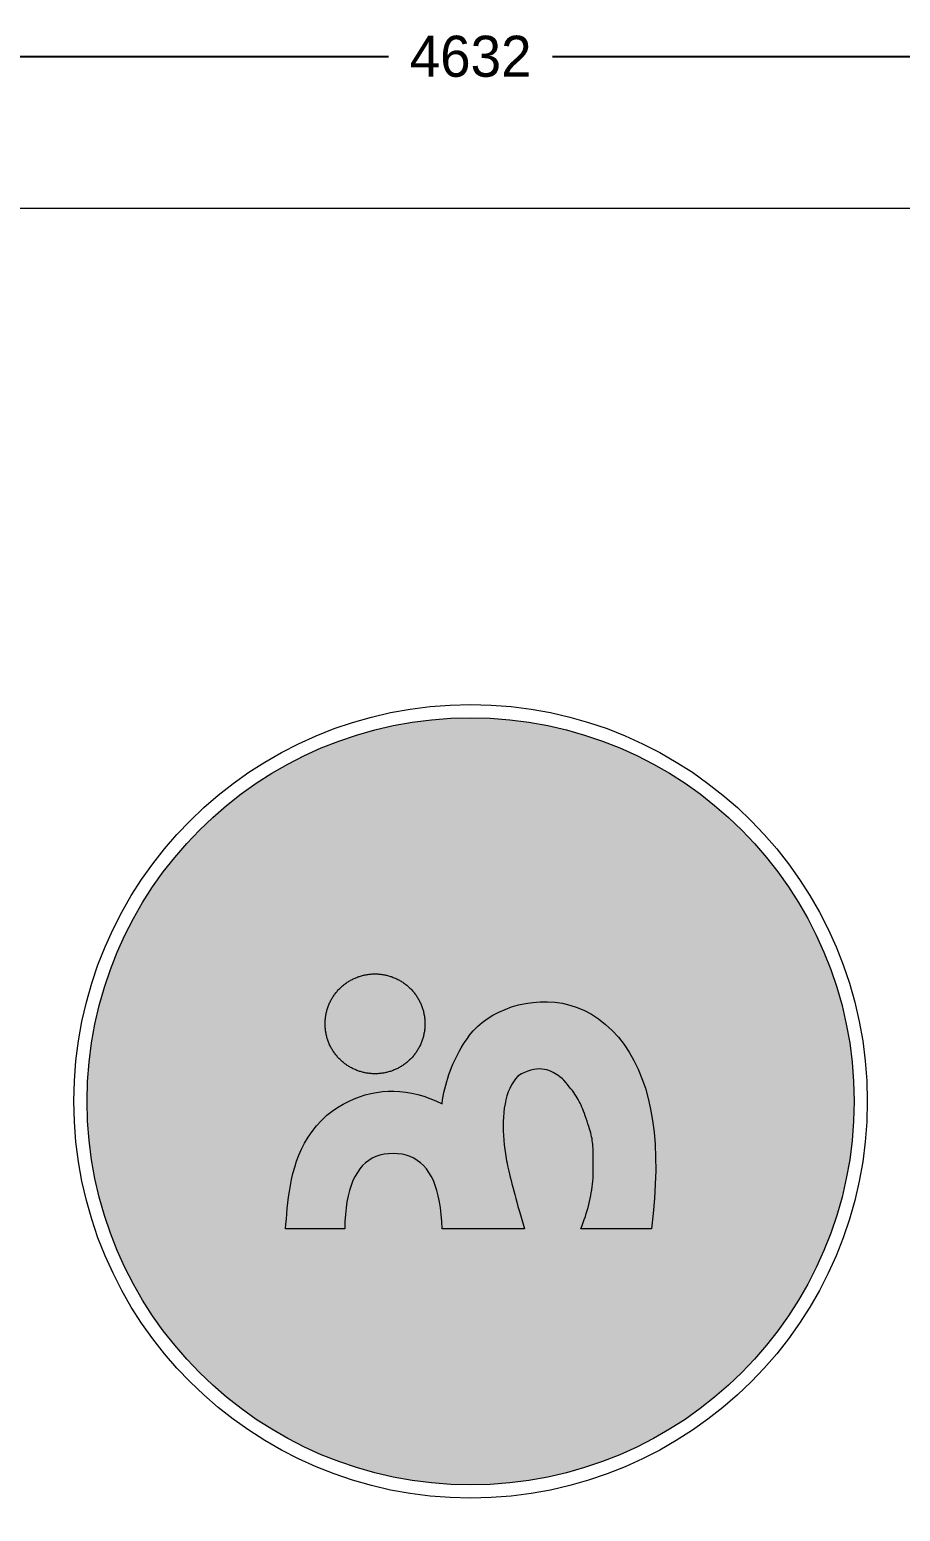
# Model space of a CAD drawing. Header units: millimetres. Extents: x -341 to 5677, y -471 to 2921.
# Drawn here: x 1649 to 2966, y 680 to 2921 of the extents above; entities that cross this region are included whole.
import ezdxf

# ---------------------------------------------------------------- set-up
doc = ezdxf.new("R2010")
doc.units = ezdxf.units.MM
for name, color, linetype, lineweight, true_color in [('ART-GREEN', 7, 'Continuous', 20, 0x4d9569), ('DIM', 7, 'Continuous', 20, 0x4a6778), ('FRAME', 7, 'Continuous', 20, 0x96784e), ('ICON', 7, 'Continuous', 20, 0xffffff), ('WALL', 7, 'Continuous', 20, 0x707a81)]:
    doc.layers.add(name, color=color, linetype=linetype, lineweight=lineweight, true_color=true_color)
doc.dimstyles.get("Standard").update_dxf_attribs({"dimtxt": 2.5, "dimasz": 2.5, "dimexe": 1.25, "dimexo": 0.625, "dimtad": 1, "dimcen": 2.5, "dimazin": 3, "dimtfac": 1, "dimtmove": 0, "dimatfit": 3})

# ---------------------------------------------------------------- blocks, each defined once
blk = doc.blocks.new('_CLOSEDFILLED')
at = {"color": 0, "linetype": 'BYBLOCK'}
blk.add_solid([(-1, 0.164), (0, 0), (-1, -0.164)], dxfattribs=at)
blk = doc.blocks.new('*D1')
at = {"color": 4}
for p, q in [((0, 2675), (0, 2915)), ((4632.2, 2675), (4632.2, 2915)), ((38, 2880), (2192.1, 2880)), ((2440.1, 2880), (4594.2, 2880))]:
    blk.add_line(p, q, dxfattribs=at)
at = {"layer": 'Defpoints'}
for p in [(0, 2880), (0, 2650), (4632.2, 2650)]:
    blk.add_point(p, dxfattribs=at)
at = {"layer": 'DIM', "color": 4, "xscale": 38, "yscale": 38, "rotation": 180}
blk.add_blockref('_CLOSEDFILLED', (0, 2880), dxfattribs=at)
at = {"layer": 'DIM', "color": 4, "xscale": 38, "yscale": 38}
blk.add_blockref('_CLOSEDFILLED', (4632.2, 2880), dxfattribs=at)
at = {"layer": 'DIM', "color": 4, "insert": (2316.1, 2880), "char_height": 62, "attachment_point": 5}
blk.add_mtext('4632', dxfattribs=at)

msp = doc.modelspace()

# ---------------------------------------------------------------- hatches: boundary and pattern name
at = {"layer": 'ART-GREEN'}
h = msp.add_hatch(color=256, dxfattribs=at)
edge = h.paths.add_edge_path()
edge.add_arc((2316.091, 1300), 580, 0, 360)
at = {"layer": 'ART-GREEN', "true_color": 0x194f3a}
msp.add_hatch(color=256, dxfattribs=at).paths.add_polyline_path([(2211.691, 1711.8), (2095.691, 1532), (1796.41, 1557.548), (1796.43, 1557.591), (1798.021, 1560.775), (1799.631, 1563.948), (1801.26, 1567.112), (1802.909, 1570.266), (1804.577, 1573.41), (1806.264, 1576.544), (1807.97, 1579.667), (1809.696, 1582.779), (1811.44, 1585.881), (1813.204, 1588.972), (1814.987, 1592.052), (1816.788, 1595.121), (1818.608, 1598.18), (1820.447, 1601.226), (1822.305, 1604.262), (1824.181, 1607.286), (1826.076, 1610.299), (1827.989, 1613.299), (1829.921, 1616.288), (1831.87, 1619.266), (1833.838, 1622.231), (1835.825, 1625.184), (1837.829, 1628.124), (1839.851, 1631.053), (1841.892, 1633.969), (1843.95, 1636.872), (1846.026, 1639.763), (1848.119, 1642.641), (1850.23, 1645.506), (1852.359, 1648.358), (1854.505, 1651.196), (1856.669, 1654.022), (1858.85, 1656.834), (1861.048, 1659.633), (1863.263, 1662.419), (1865.496, 1665.19), (1867.745, 1667.948), (1870.011, 1670.692), (1872.294, 1673.422), (1874.593, 1676.138), (1876.91, 1678.84), (1879.242, 1681.528), (1881.592, 1684.201), (1883.957, 1686.86), (1886.339, 1689.504), (1888.737, 1692.134), (1891.151, 1694.749), (1893.581, 1697.349), (1896.028, 1699.934), (1898.489, 1702.503), (1900.967, 1705.058), (1903.46, 1707.598), (1905.969, 1710.122), (1908.493, 1712.631), (1911.033, 1715.124), (1913.587, 1717.601), (1916.157, 1720.063), (1918.742, 1722.509), (1921.342, 1724.939), (1923.957, 1727.354), (1926.587, 1729.752), (1929.231, 1732.134), (1931.89, 1734.499), (1934.563, 1736.848), (1937.251, 1739.181), (1939.952, 1741.497), (1942.669, 1743.797), (1945.399, 1746.08), (1948.143, 1748.346), (1950.901, 1750.595), (1953.672, 1752.828), (1956.458, 1755.043), (1959.257, 1757.241), (1962.069, 1759.422), (1964.894, 1761.585), (1967.733, 1763.732), (1970.585, 1765.86), (1973.45, 1767.972), (1976.328, 1770.065), (1979.219, 1772.141), (1982.122, 1774.199), (1985.038, 1776.239), (1987.966, 1778.262), (1990.907, 1780.266), (1993.86, 1782.252), (1996.825, 1784.22), (1999.802, 1786.17), (2002.791, 1788.102), (2005.792, 1790.015), (2008.805, 1791.91), (2011.829, 1793.786), (2014.864, 1795.644), (2017.911, 1797.483), (2020.969, 1799.303), (2024.039, 1801.104), (2027.119, 1802.887), (2030.21, 1804.65), (2033.312, 1806.395), (2036.424, 1808.121), (2039.547, 1809.827), (2042.681, 1811.514), (2045.824, 1813.182), (2048.978, 1814.831), (2052.142, 1816.46), (2055.316, 1818.07), (2058.5, 1819.66), (2061.693, 1821.231), (2064.896, 1822.782), (2068.109, 1824.314), (2071.331, 1825.826), (2074.562, 1827.317), (2077.802, 1828.789), (2081.051, 1830.242), (2084.309, 1831.674), (2087.575, 1833.086), (2090.851, 1834.478), (2094.134, 1835.85), (2097.427, 1837.202), (2100.727, 1838.534), (2104.035, 1839.845), (2107.352, 1841.136), (2110.676, 1842.406), (2114.008, 1843.657), (2117.348, 1844.886), (2120.695, 1846.096), (2124.049, 1847.284), (2127.411, 1848.452), (2130.78, 1849.6), (2134.155, 1850.726), (2137.538, 1851.832), (2140.927, 1852.918), (2144.323, 1853.982), (2147.726, 1855.025), (2151.134, 1856.048), (2154.549, 1857.05), (2157.97, 1858.03), (2161.397, 1858.99), (2164.83, 1859.929), (2168.269, 1860.846), (2171.713, 1861.743), (2175.162, 1862.618), (2178.617, 1863.472), (2182.077, 1864.305), (2185.542, 1865.117), (2189.012, 1865.907), (2189.655, 1866.05), (2211.691, 1711.8)])
at = {"layer": 'ART-GREEN', "true_color": 0x93bfa0}
msp.add_hatch(color=256, dxfattribs=at).paths.add_polyline_path([(2577.091, 1682.8), (2345.091, 1613.2), (2211.691, 1711.8), (2189.655, 1866.05), (2192.487, 1866.676), (2195.966, 1867.424), (2199.45, 1868.15), (2202.938, 1868.855), (2206.431, 1869.539), (2209.928, 1870.201), (2213.428, 1870.842), (2216.933, 1871.461), (2220.441, 1872.059), (2223.953, 1872.635), (2227.468, 1873.189), (2230.987, 1873.722), (2234.509, 1874.234), (2238.034, 1874.724), (2241.562, 1875.192), (2245.093, 1875.638), (2248.626, 1876.063), (2252.162, 1876.466), (2255.7, 1876.847), (2259.241, 1877.207), (2262.784, 1877.545), (2266.328, 1877.861), (2269.875, 1878.156), (2273.423, 1878.428), (2276.973, 1878.679), (2280.525, 1878.909), (2284.078, 1879.116), (2287.632, 1879.301), (2291.187, 1879.465), (2294.743, 1879.607), (2298.299, 1879.727), (2301.857, 1879.825), (2305.415, 1879.902), (2308.973, 1879.956), (2312.532, 1879.989), (2316.091, 1880), (2319.65, 1879.989), (2323.208, 1879.956), (2326.767, 1879.902), (2330.325, 1879.825), (2333.882, 1879.727), (2337.439, 1879.607), (2340.995, 1879.465), (2344.55, 1879.301), (2348.104, 1879.116), (2351.657, 1878.909), (2355.208, 1878.679), (2358.758, 1878.428), (2362.307, 1878.156), (2365.853, 1877.861), (2369.398, 1877.545), (2372.941, 1877.207), (2376.481, 1876.847), (2380.02, 1876.466), (2383.556, 1876.063), (2387.089, 1875.638), (2390.62, 1875.192), (2394.148, 1874.724), (2397.673, 1874.234), (2401.195, 1873.722), (2404.713, 1873.189), (2408.229, 1872.635), (2411.74, 1872.059), (2415.249, 1871.461), (2418.753, 1870.842), (2422.254, 1870.201), (2425.751, 1869.539), (2429.243, 1868.855), (2432.732, 1868.15), (2436.215, 1867.424), (2439.695, 1866.676), (2443.17, 1865.907), (2446.64, 1865.117), (2450.105, 1864.305), (2453.565, 1863.472), (2457.019, 1862.618), (2460.469, 1861.743), (2463.913, 1860.846), (2467.351, 1859.929), (2470.784, 1858.99), (2474.211, 1858.03), (2477.632, 1857.05), (2481.047, 1856.048), (2484.456, 1855.025), (2487.858, 1853.982), (2491.254, 1852.918), (2494.644, 1851.832), (2498.026, 1850.726), (2501.402, 1849.6), (2504.771, 1848.452), (2508.132, 1847.284), (2511.487, 1846.096), (2514.834, 1844.886), (2518.174, 1843.657), (2521.506, 1842.406), (2524.83, 1841.136), (2528.146, 1839.845), (2531.455, 1838.534), (2534.755, 1837.202), (2538.047, 1835.85), (2541.331, 1834.478), (2544.606, 1833.086), (2547.873, 1831.674), (2551.131, 1830.242), (2554.38, 1828.789), (2557.62, 1827.317), (2560.851, 1825.826), (2564.073, 1824.314), (2567.285, 1822.782), (2570.488, 1821.231), (2573.682, 1819.66), (2576.865, 1818.07), (2580.039, 1816.46), (2583.203, 1814.831), (2586.357, 1813.182), (2589.501, 1811.514), (2592.634, 1809.827), (2595.757, 1808.121), (2598.87, 1806.395), (2599.874, 1805.83), (2577.091, 1682.8)])
at = {"layer": 'ART-GREEN', "true_color": 0x39764d}
msp.add_hatch(color=256, dxfattribs=at).paths.add_polyline_path([(2756.891, 1445), (2577.091, 1682.8), (2599.874, 1805.83), (2601.972, 1804.65), (2605.063, 1802.887), (2608.143, 1801.104), (2611.212, 1799.303), (2614.27, 1797.483), (2617.317, 1795.644), (2620.353, 1793.786), (2623.377, 1791.91), (2626.389, 1790.015), (2629.39, 1788.102), (2632.379, 1786.17), (2635.356, 1784.22), (2638.322, 1782.252), (2641.275, 1780.266), (2644.215, 1778.262), (2647.144, 1776.239), (2650.06, 1774.199), (2652.963, 1772.141), (2655.854, 1770.065), (2658.731, 1767.972), (2661.596, 1765.86), (2664.448, 1763.732), (2667.287, 1761.585), (2670.113, 1759.422), (2672.925, 1757.241), (2675.724, 1755.043), (2678.509, 1752.828), (2681.281, 1750.595), (2684.039, 1748.346), (2686.783, 1746.08), (2689.513, 1743.797), (2692.229, 1741.497), (2694.931, 1739.181), (2697.619, 1736.848), (2700.292, 1734.499), (2702.951, 1732.134), (2705.595, 1729.752), (2708.225, 1727.354), (2710.839, 1724.939), (2713.439, 1722.509), (2716.024, 1720.063), (2718.594, 1717.601), (2721.149, 1715.124), (2723.689, 1712.631), (2726.213, 1710.122), (2728.722, 1707.598), (2731.215, 1705.058), (2733.692, 1702.503), (2736.154, 1699.934), (2738.6, 1697.349), (2741.03, 1694.749), (2743.444, 1692.134), (2745.842, 1689.504), (2748.224, 1686.86), (2750.59, 1684.201), (2752.939, 1681.528), (2755.272, 1678.84), (2757.588, 1676.138), (2759.888, 1673.422), (2762.171, 1670.692), (2764.437, 1667.948), (2766.686, 1665.19), (2768.918, 1662.419), (2771.134, 1659.633), (2773.332, 1656.834), (2775.513, 1654.022), (2777.676, 1651.196), (2779.822, 1648.358), (2781.951, 1645.506), (2784.062, 1642.641), (2786.156, 1639.763), (2788.232, 1636.872), (2790.29, 1633.969), (2792.33, 1631.053), (2794.353, 1628.124), (2796.357, 1625.184), (2798.343, 1622.231), (2800.311, 1619.266), (2802.261, 1616.288), (2804.193, 1613.299), (2806.106, 1610.299), (2808.001, 1607.286), (2809.877, 1604.262), (2811.734, 1601.226), (2813.573, 1598.18), (2815.394, 1595.121), (2817.195, 1592.052), (2818.978, 1588.972), (2820.741, 1585.881), (2822.486, 1582.779), (2824.211, 1579.667), (2825.918, 1576.544), (2827.605, 1573.41), (2829.273, 1570.266), (2830.922, 1567.112), (2832.551, 1563.948), (2834.161, 1560.775), (2835.751, 1557.591), (2837.322, 1554.397), (2838.873, 1551.194), (2840.405, 1547.982), (2841.916, 1544.76), (2843.408, 1541.529), (2844.88, 1538.289), (2846.332, 1535.04), (2847.765, 1531.782), (2849.177, 1528.515), (2850.569, 1525.24), (2851.941, 1521.956), (2853.293, 1518.664), (2854.624, 1515.364), (2855.936, 1512.056), (2857.227, 1508.739), (2858.497, 1505.415), (2859.747, 1502.083), (2860.977, 1498.743), (2862.186, 1495.396), (2863.375, 1492.042), (2864.543, 1488.68), (2865.69, 1485.311), (2866.817, 1481.935), (2867.923, 1478.553), (2869.008, 1475.163), (2870.073, 1471.768), (2871.116, 1468.365), (2872.139, 1464.956), (2873.141, 1461.541), (2874.121, 1458.12), (2875.081, 1454.693), (2876.02, 1451.261), (2876.937, 1447.822), (2877.834, 1444.378), (2878.709, 1440.929), (2879.563, 1437.474), (2880.396, 1434.014), (2881.208, 1430.549), (2881.998, 1427.079), (2882.453, 1425.024), (2756.891, 1445)])
at = {"layer": 'ART-GREEN', "true_color": 0x34734f}
msp.add_hatch(color=256, dxfattribs=at).paths.add_polyline_path([(2345.091, 1613.2), (2756.891, 1445), (2675.691, 1160.8), (2385.691, 1085.4), (2066.691, 1195.6), (2095.691, 1532), (2345.091, 1613.2)])
at = {"layer": 'ART-GREEN', "true_color": 0x70a884}
msp.add_hatch(color=256, dxfattribs=at).paths.add_polyline_path([(2095.691, 1532), (2066.691, 1195.6), (1805.691, 1097), (1766.22, 1115.502), (1765.364, 1118.065), (1764.259, 1121.447), (1763.173, 1124.837), (1762.109, 1128.232), (1761.065, 1131.635), (1760.043, 1135.044), (1759.041, 1138.459), (1758.06, 1141.88), (1757.101, 1145.307), (1756.162, 1148.739), (1755.244, 1152.178), (1754.348, 1155.622), (1753.473, 1159.071), (1752.619, 1162.526), (1751.786, 1165.986), (1750.974, 1169.451), (1750.184, 1172.921), (1749.415, 1176.396), (1748.667, 1179.875), (1747.94, 1183.359), (1747.235, 1186.848), (1746.552, 1190.34), (1745.89, 1193.837), (1745.249, 1197.338), (1744.63, 1200.842), (1744.032, 1204.35), (1743.456, 1207.862), (1742.901, 1211.378), (1742.368, 1214.896), (1741.857, 1218.418), (1741.367, 1221.943), (1740.899, 1225.471), (1740.453, 1229.002), (1740.028, 1232.535), (1739.625, 1236.071), (1739.243, 1239.609), (1738.884, 1243.15), (1738.546, 1246.693), (1738.23, 1250.238), (1737.935, 1253.784), (1737.662, 1257.333), (1737.411, 1260.883), (1737.182, 1264.434), (1736.975, 1267.987), (1736.789, 1271.541), (1736.626, 1275.096), (1736.484, 1278.652), (1736.364, 1282.209), (1736.266, 1285.766), (1736.189, 1289.324), (1736.135, 1292.883), (1736.102, 1296.441), (1736.091, 1300), (1736.102, 1303.559), (1736.135, 1307.117), (1736.189, 1310.676), (1736.266, 1314.234), (1736.364, 1317.791), (1736.484, 1321.348), (1736.626, 1324.904), (1736.789, 1328.459), (1736.975, 1332.013), (1737.182, 1335.566), (1737.411, 1339.117), (1737.662, 1342.667), (1737.935, 1346.216), (1738.23, 1349.762), (1738.546, 1353.307), (1738.884, 1356.85), (1739.243, 1360.391), (1739.625, 1363.929), (1740.028, 1367.465), (1740.453, 1370.998), (1740.899, 1374.529), (1741.367, 1378.057), (1741.857, 1381.582), (1742.368, 1385.104), (1742.901, 1388.622), (1743.456, 1392.138), (1744.032, 1395.65), (1744.63, 1399.158), (1745.249, 1402.662), (1745.89, 1406.163), (1746.552, 1409.66), (1747.235, 1413.152), (1747.94, 1416.641), (1748.667, 1420.125), (1749.415, 1423.604), (1750.184, 1427.079), (1750.974, 1430.549), (1751.786, 1434.014), (1752.619, 1437.474), (1753.473, 1440.929), (1754.348, 1444.378), (1755.244, 1447.822), (1756.162, 1451.261), (1757.101, 1454.693), (1758.06, 1458.12), (1759.041, 1461.541), (1760.043, 1464.956), (1761.065, 1468.365), (1762.109, 1471.768), (1763.173, 1475.163), (1764.259, 1478.553), (1765.364, 1481.935), (1766.491, 1485.311), (1767.639, 1488.68), (1768.807, 1492.042), (1769.995, 1495.396), (1771.204, 1498.743), (1772.434, 1502.083), (1773.684, 1505.415), (1774.955, 1508.739), (1776.246, 1512.056), (1777.557, 1515.364), (1778.889, 1518.664), (1780.241, 1521.956), (1781.613, 1525.24), (1783.005, 1528.515), (1784.417, 1531.782), (1785.849, 1535.04), (1787.301, 1538.289), (1788.773, 1541.529), (1790.265, 1544.76), (1791.777, 1547.982), (1793.309, 1551.194), (1794.86, 1554.397), (1796.41, 1557.548), (2095.691, 1532)])
at = {"layer": 'ART-GREEN', "true_color": 0x1a493b}
msp.add_hatch(color=256, dxfattribs=at).paths.add_polyline_path([(2882.453, 1425.024), (2882.767, 1423.604), (2883.515, 1420.125), (2884.241, 1416.641), (2884.946, 1413.152), (2885.63, 1409.66), (2886.292, 1406.163), (2886.933, 1402.662), (2887.552, 1399.158), (2888.15, 1395.65), (2888.726, 1392.138), (2889.28, 1388.622), (2889.813, 1385.104), (2890.325, 1381.582), (2890.814, 1378.057), (2891.282, 1374.529), (2891.729, 1370.998), (2892.154, 1367.465), (2892.557, 1363.929), (2892.938, 1360.391), (2893.298, 1356.85), (2893.636, 1353.307), (2893.952, 1349.762), (2894.247, 1346.216), (2894.519, 1342.667), (2894.77, 1339.117), (2894.999, 1335.566), (2895.207, 1332.013), (2895.392, 1328.459), (2895.556, 1324.904), (2895.698, 1321.348), (2895.818, 1317.791), (2895.916, 1314.234), (2895.993, 1310.676), (2896.047, 1307.117), (2896.08, 1303.559), (2896.091, 1300), (2896.08, 1296.441), (2896.047, 1292.883), (2895.993, 1289.324), (2895.916, 1285.766), (2895.818, 1282.209), (2895.698, 1278.652), (2895.556, 1275.096), (2895.392, 1271.541), (2895.207, 1267.987), (2894.999, 1264.434), (2894.77, 1260.883), (2894.519, 1257.333), (2894.247, 1253.784), (2893.952, 1250.238), (2893.636, 1246.693), (2893.298, 1243.15), (2892.938, 1239.609), (2892.557, 1236.071), (2892.154, 1232.535), (2891.729, 1229.002), (2891.282, 1225.471), (2890.814, 1221.943), (2890.325, 1218.418), (2889.813, 1214.896), (2889.28, 1211.378), (2888.726, 1207.862), (2888.15, 1204.35), (2887.552, 1200.842), (2886.933, 1197.338), (2886.292, 1193.837), (2885.63, 1190.34), (2884.946, 1186.848), (2884.241, 1183.359), (2883.515, 1179.875), (2882.767, 1176.396), (2881.998, 1172.921), (2881.208, 1169.451), (2880.396, 1165.986), (2879.563, 1162.526), (2878.709, 1159.071), (2877.834, 1155.622), (2876.937, 1152.178), (2876.02, 1148.739), (2875.081, 1145.307), (2874.121, 1141.88), (2873.141, 1138.459), (2872.139, 1135.044), (2871.116, 1131.635), (2870.073, 1128.232), (2869.008, 1124.837), (2867.923, 1121.447), (2866.817, 1118.065), (2865.69, 1114.689), (2864.543, 1111.32), (2863.375, 1107.958), (2862.186, 1104.604), (2860.977, 1101.257), (2859.747, 1097.917), (2858.497, 1094.585), (2857.227, 1091.261), (2855.936, 1087.944), (2854.624, 1084.636), (2853.293, 1081.336), (2851.941, 1078.044), (2850.569, 1074.76), (2849.177, 1071.485), (2847.765, 1068.218), (2846.332, 1064.96), (2844.88, 1061.711), (2843.408, 1058.471), (2841.916, 1055.24), (2840.405, 1052.018), (2838.873, 1048.806), (2837.322, 1045.603), (2835.751, 1042.409), (2834.161, 1039.225), (2832.551, 1036.052), (2830.922, 1032.888), (2829.273, 1029.734), (2827.605, 1026.59), (2825.918, 1023.456), (2824.211, 1020.333), (2822.486, 1017.221), (2820.741, 1014.119), (2818.978, 1011.028), (2817.195, 1007.948), (2815.394, 1004.879), (2813.573, 1001.82), (2811.734, 998.774), (2809.877, 995.738), (2808.001, 992.714), (2806.106, 989.701), (2804.193, 986.701), (2802.261, 983.712), (2800.311, 980.734), (2798.343, 977.769), (2796.357, 974.816), (2794.353, 971.876), (2792.33, 968.947), (2790.29, 966.031), (2788.232, 963.128), (2786.156, 960.237), (2784.062, 957.359), (2781.951, 954.494), (2779.822, 951.642), (2778.172, 949.46), (2733.691, 957.8), (2675.691, 1160.8), (2756.891, 1445), (2882.453, 1425.024)])
at = {"layer": 'ART-GREEN', "true_color": 0x3a7c5b}
msp.add_hatch(color=256, dxfattribs=at).paths.add_polyline_path([(1805.691, 1097), (2066.691, 1195.6), (2153.691, 859.2), (2086.813, 767.243), (2084.309, 768.326), (2081.051, 769.758), (2077.802, 771.211), (2074.562, 772.683), (2071.331, 774.174), (2068.109, 775.686), (2064.896, 777.218), (2061.693, 778.769), (2058.5, 780.34), (2055.316, 781.93), (2052.142, 783.54), (2048.978, 785.169), (2045.824, 786.818), (2042.681, 788.486), (2039.547, 790.173), (2036.424, 791.879), (2033.312, 793.605), (2030.21, 795.35), (2027.119, 797.113), (2024.039, 798.896), (2020.969, 800.697), (2017.911, 802.517), (2014.864, 804.356), (2011.829, 806.214), (2008.805, 808.09), (2005.792, 809.985), (2002.791, 811.898), (1999.802, 813.83), (1996.825, 815.78), (1993.86, 817.748), (1990.907, 819.734), (1987.966, 821.738), (1985.038, 823.761), (1982.122, 825.801), (1979.219, 827.859), (1976.328, 829.935), (1973.45, 832.028), (1970.585, 834.14), (1967.733, 836.268), (1964.894, 838.415), (1962.069, 840.578), (1959.257, 842.759), (1956.458, 844.957), (1953.672, 847.172), (1950.901, 849.405), (1948.143, 851.654), (1945.399, 853.92), (1942.669, 856.203), (1939.952, 858.503), (1937.251, 860.819), (1934.563, 863.152), (1931.89, 865.501), (1929.231, 867.866), (1926.587, 870.248), (1923.957, 872.646), (1921.342, 875.061), (1918.742, 877.491), (1916.157, 879.937), (1913.587, 882.399), (1911.033, 884.876), (1908.493, 887.369), (1905.969, 889.878), (1903.46, 892.402), (1900.967, 894.942), (1898.489, 897.497), (1896.028, 900.066), (1893.581, 902.651), (1891.151, 905.251), (1888.737, 907.866), (1886.339, 910.496), (1883.957, 913.14), (1881.592, 915.799), (1879.242, 918.472), (1876.91, 921.16), (1874.593, 923.862), (1872.294, 926.578), (1870.011, 929.308), (1867.745, 932.052), (1865.496, 934.81), (1863.263, 937.581), (1861.048, 940.367), (1858.85, 943.166), (1856.669, 945.978), (1854.505, 948.804), (1852.359, 951.642), (1850.23, 954.494), (1848.119, 957.359), (1846.026, 960.237), (1843.95, 963.128), (1841.892, 966.031), (1839.851, 968.947), (1837.829, 971.876), (1835.825, 974.816), (1833.838, 977.769), (1831.87, 980.734), (1829.921, 983.712), (1827.989, 986.701), (1826.076, 989.701), (1824.181, 992.714), (1822.305, 995.738), (1820.447, 998.774), (1818.608, 1001.82), (1816.788, 1004.879), (1814.987, 1007.948), (1813.204, 1011.028), (1811.44, 1014.119), (1809.696, 1017.221), (1807.97, 1020.333), (1806.264, 1023.456), (1804.577, 1026.59), (1802.909, 1029.734), (1801.26, 1032.888), (1799.631, 1036.052), (1798.021, 1039.225), (1796.43, 1042.409), (1794.86, 1045.603), (1793.309, 1048.806), (1791.777, 1052.018), (1790.265, 1055.24), (1788.773, 1058.471), (1787.301, 1061.711), (1785.849, 1064.96), (1784.417, 1068.218), (1783.005, 1071.485), (1781.613, 1074.76), (1780.241, 1078.044), (1778.889, 1081.336), (1777.557, 1084.636), (1776.246, 1087.944), (1774.955, 1091.261), (1773.684, 1094.585), (1772.434, 1097.917), (1771.204, 1101.257), (1769.995, 1104.604), (1768.807, 1107.958), (1767.639, 1111.32), (1766.491, 1114.689), (1766.22, 1115.502), (1805.691, 1097)])
at = {"layer": 'ART-GREEN', "true_color": 0xb0c99b}
msp.add_hatch(color=256, dxfattribs=at).paths.add_polyline_path([(2385.691, 1085.4), (2455.291, 830.2), (2153.691, 859.2), (2066.691, 1195.6), (2385.691, 1085.4)])
at = {"layer": 'ART-GREEN', "true_color": 0x61976e}
msp.add_hatch(color=256, dxfattribs=at).paths.add_polyline_path([(2675.691, 1160.8), (2733.691, 957.8), (2778.172, 949.46), (2777.676, 948.804), (2775.513, 945.978), (2773.332, 943.166), (2771.134, 940.367), (2768.918, 937.581), (2766.686, 934.81), (2764.437, 932.052), (2762.171, 929.308), (2759.888, 926.578), (2757.588, 923.862), (2755.272, 921.16), (2752.939, 918.472), (2750.59, 915.799), (2748.224, 913.14), (2745.842, 910.496), (2743.444, 907.866), (2741.03, 905.251), (2738.6, 902.651), (2736.154, 900.066), (2733.692, 897.497), (2731.215, 894.942), (2728.722, 892.402), (2726.213, 889.878), (2723.689, 887.369), (2721.149, 884.876), (2718.594, 882.399), (2716.024, 879.937), (2713.439, 877.491), (2710.839, 875.061), (2708.225, 872.646), (2705.595, 870.248), (2702.951, 867.866), (2700.292, 865.501), (2697.619, 863.152), (2694.931, 860.819), (2692.229, 858.503), (2689.513, 856.203), (2686.783, 853.92), (2684.039, 851.654), (2681.281, 849.405), (2678.509, 847.172), (2675.724, 844.957), (2672.925, 842.759), (2670.113, 840.578), (2667.287, 838.415), (2664.448, 836.268), (2661.596, 834.14), (2658.731, 832.028), (2655.854, 829.935), (2652.963, 827.859), (2650.06, 825.801), (2647.144, 823.761), (2644.215, 821.738), (2641.275, 819.734), (2638.322, 817.748), (2635.356, 815.78), (2632.379, 813.83), (2629.39, 811.898), (2626.389, 809.985), (2623.377, 808.09), (2620.353, 806.214), (2617.317, 804.356), (2614.27, 802.517), (2611.212, 800.697), (2608.143, 798.896), (2605.063, 797.113), (2601.972, 795.35), (2598.87, 793.605), (2595.757, 791.879), (2592.634, 790.173), (2589.501, 788.486), (2586.357, 786.818), (2583.203, 785.169), (2580.039, 783.54), (2576.865, 781.93), (2573.682, 780.34), (2570.488, 778.769), (2567.285, 777.218), (2564.073, 775.686), (2560.851, 774.174), (2557.62, 772.683), (2554.38, 771.211), (2551.131, 769.758), (2547.873, 768.326), (2544.606, 766.914), (2541.331, 765.522), (2538.047, 764.15), (2534.755, 762.798), (2531.455, 761.466), (2528.146, 760.155), (2524.83, 758.864), (2521.506, 757.594), (2518.174, 756.343), (2514.834, 755.114), (2511.487, 753.904), (2508.132, 752.716), (2504.771, 751.548), (2501.402, 750.4), (2498.026, 749.274), (2494.644, 748.168), (2491.254, 747.082), (2487.858, 746.018), (2484.456, 744.975), (2481.047, 743.952), (2477.632, 742.95), (2474.211, 741.97), (2470.784, 741.01), (2467.351, 740.071), (2463.913, 739.154), (2460.469, 738.257), (2457.019, 737.382), (2453.565, 736.528), (2450.105, 735.695), (2446.64, 734.883), (2443.17, 734.093), (2439.695, 733.324), (2436.215, 732.576), (2432.732, 731.85), (2429.243, 731.145), (2425.751, 730.461), (2422.254, 729.799), (2418.753, 729.158), (2415.249, 728.539), (2411.74, 727.941), (2408.229, 727.365), (2404.713, 726.811), (2401.195, 726.278), (2397.673, 725.766), (2394.148, 725.276), (2390.62, 724.808), (2387.089, 724.362), (2383.556, 723.937), (2380.02, 723.534), (2376.481, 723.153), (2372.941, 722.793), (2369.398, 722.455), (2365.853, 722.139), (2362.307, 721.844), (2358.758, 721.572), (2355.208, 721.321), (2351.657, 721.091), (2348.104, 720.884), (2344.55, 720.699), (2340.995, 720.535), (2337.439, 720.393), (2333.882, 720.273), (2330.325, 720.175), (2326.767, 720.098), (2323.208, 720.044), (2319.65, 720.011), (2316.091, 720), (2312.532, 720.011), (2308.973, 720.044), (2305.415, 720.098), (2301.857, 720.175), (2298.299, 720.273), (2294.743, 720.393), (2291.187, 720.535), (2287.632, 720.699), (2284.078, 720.884), (2280.525, 721.091), (2276.973, 721.321), (2273.423, 721.572), (2269.875, 721.844), (2266.328, 722.139), (2262.784, 722.455), (2259.241, 722.793), (2255.7, 723.153), (2252.162, 723.534), (2248.626, 723.937), (2245.093, 724.362), (2241.562, 724.808), (2238.034, 725.276), (2234.509, 725.766), (2230.987, 726.278), (2227.468, 726.811), (2223.953, 727.365), (2220.441, 727.941), (2216.933, 728.539), (2213.428, 729.158), (2209.928, 729.799), (2206.431, 730.461), (2202.938, 731.145), (2199.45, 731.85), (2195.966, 732.576), (2192.487, 733.324), (2189.012, 734.093), (2185.542, 734.883), (2182.077, 735.695), (2178.617, 736.528), (2175.162, 737.382), (2171.713, 738.257), (2168.269, 739.154), (2164.83, 740.071), (2161.397, 741.01), (2157.97, 741.97), (2154.549, 742.95), (2151.134, 743.952), (2147.726, 744.975), (2144.323, 746.018), (2140.927, 747.082), (2137.538, 748.168), (2134.155, 749.274), (2130.78, 750.4), (2127.411, 751.548), (2124.049, 752.716), (2120.695, 753.904), (2117.348, 755.114), (2114.008, 756.343), (2110.676, 757.594), (2107.352, 758.864), (2104.035, 760.155), (2100.727, 761.466), (2097.427, 762.798), (2094.134, 764.15), (2090.851, 765.522), (2087.575, 766.914), (2086.813, 767.243), (2153.691, 859.2), (2455.291, 830.2), (2385.691, 1085.4), (2675.691, 1160.8)])
at = {"layer": 'ICON'}
for points in [[(2247.039, 1417.154), (2247.024, 1415.654), (2246.981, 1414.16), (2246.909, 1412.67), (2246.809, 1411.185), (2246.68, 1409.705), (2246.523, 1408.231), (2246.337, 1406.762), (2246.123, 1405.299), (2245.881, 1403.841), (2245.61, 1402.39), (2245.312, 1400.944), (2244.985, 1399.505), (2244.631, 1398.072), (2244.249, 1396.645), (2243.839, 1395.225), (2243.401, 1393.812), (2242.936, 1392.407), (2242.443, 1391.008), (2241.923, 1389.616), (2241.376, 1388.232), (2240.787, 1386.846), (2240.174, 1385.477), (2239.537, 1384.127), (2238.876, 1382.794), (2238.19, 1381.479), (2237.48, 1380.181), (2236.746, 1378.901), (2235.988, 1377.637), (2235.205, 1376.391), (2234.398, 1375.162), (2233.567, 1373.949), (2232.711, 1372.753), (2231.831, 1371.573), (2230.927, 1370.409), (2229.999, 1369.261), (2229.046, 1368.13), (2228.069, 1367.014), (2227.068, 1365.914), (2226.043, 1364.829), (2224.993, 1363.76), (2223.923, 1362.71), (2222.836, 1361.685), (2221.733, 1360.683), (2220.612, 1359.707), (2219.476, 1358.754), (2218.322, 1357.826), (2217.152, 1356.922), (2215.965, 1356.042), (2214.761, 1355.186), (2213.541, 1354.355), (2212.304, 1353.548), (2211.05, 1352.765), (2209.78, 1352.007), (2208.493, 1351.273), (2207.189, 1350.563), (2205.868, 1349.877), (2204.531, 1349.216), (2203.177, 1348.579), (2201.807, 1347.966), (2200.42, 1347.377), (2199.036, 1346.815), (2197.644, 1346.282), (2196.245, 1345.778), (2194.839, 1345.302), (2193.426, 1344.855), (2192.006, 1344.438), (2190.58, 1344.048), (2189.147, 1343.688), (2187.708, 1343.357), (2186.262, 1343.054), (2184.811, 1342.78), (2183.353, 1342.535), (2181.89, 1342.319), (2180.421, 1342.132), (2178.946, 1341.973), (2177.467, 1341.844), (2175.982, 1341.743), (2174.492, 1341.671), (2172.997, 1341.628), (2171.498, 1341.613), (2169.999, 1341.628), (2168.507, 1341.671), (2167.02, 1341.743), (2165.54, 1341.844), (2164.065, 1341.973), (2162.597, 1342.132), (2161.134, 1342.319), (2159.678, 1342.535), (2158.228, 1342.78), (2156.784, 1343.054), (2155.346, 1343.357), (2153.914, 1343.688), (2152.488, 1344.048), (2151.068, 1344.438), (2149.655, 1344.855), (2148.247, 1345.302), (2146.845, 1345.778), (2145.45, 1346.282), (2144.06, 1346.815), (2142.677, 1347.377), (2141.29, 1347.966), (2139.919, 1348.579), (2138.566, 1349.216), (2137.228, 1349.877), (2135.908, 1350.563), (2134.604, 1351.273), (2133.317, 1352.007), (2132.047, 1352.765), (2130.793, 1353.548), (2129.556, 1354.355), (2128.336, 1355.186), (2127.132, 1356.042), (2125.945, 1356.922), (2124.775, 1357.826), (2123.621, 1358.754), (2122.484, 1359.707), (2121.364, 1360.683), (2120.261, 1361.685), (2119.174, 1362.71), (2118.104, 1363.76), (2117.054, 1364.829), (2116.028, 1365.914), (2115.027, 1367.014), (2114.05, 1368.13), (2113.098, 1369.261), (2112.17, 1370.409), (2111.265, 1371.573), (2110.386, 1372.753), (2109.53, 1373.949), (2108.699, 1375.162), (2107.892, 1376.391), (2107.109, 1377.637), (2106.351, 1378.901), (2105.617, 1380.181), (2104.907, 1381.479), (2104.221, 1382.794), (2103.56, 1384.127), (2102.923, 1385.477), (2102.31, 1386.846), (2101.721, 1388.232), (2101.16, 1389.616), (2100.629, 1391.008), (2100.128, 1392.407), (2099.657, 1393.812), (2099.215, 1395.225), (2098.803, 1396.645), (2098.421, 1398.072), (2098.068, 1399.505), (2097.744, 1400.944), (2097.449, 1402.39), (2097.182, 1403.841), (2096.945, 1405.299), (2096.736, 1406.762), (2096.555, 1408.231), (2096.403, 1409.705), (2096.278, 1411.185), (2096.182, 1412.67), (2096.113, 1414.16), (2096.072, 1415.654), (2096.058, 1417.154), (2096.072, 1418.653), (2096.113, 1420.145), (2096.182, 1421.632), (2096.278, 1423.113), (2096.403, 1424.588), (2096.555, 1426.058), (2096.736, 1427.522), (2096.945, 1428.98), (2097.182, 1430.433), (2097.449, 1431.88), (2097.744, 1433.322), (2098.068, 1434.759), (2098.421, 1436.191), (2098.803, 1437.618), (2099.215, 1439.04), (2099.657, 1440.456), (2100.128, 1441.868), (2100.629, 1443.275), (2101.16, 1444.678), (2101.721, 1446.076), (2102.31, 1447.449), (2102.923, 1448.806), (2103.56, 1450.148), (2104.221, 1451.475), (2104.907, 1452.786), (2105.617, 1454.082), (2106.351, 1455.362), (2107.109, 1456.627), (2107.892, 1457.875), (2108.699, 1459.108), (2109.53, 1460.325), (2110.386, 1461.526), (2111.265, 1462.711), (2112.17, 1463.88), (2113.098, 1465.032), (2114.05, 1466.168), (2115.027, 1467.288), (2116.028, 1468.391), (2117.054, 1469.478), (2118.104, 1470.548), (2119.174, 1471.598), (2120.261, 1472.623), (2121.364, 1473.624), (2122.484, 1474.601), (2123.621, 1475.554), (2124.775, 1476.482), (2125.945, 1477.386), (2127.132, 1478.266), (2128.336, 1479.122), (2129.556, 1479.953), (2130.793, 1480.76), (2132.047, 1481.542), (2133.317, 1482.301), (2134.604, 1483.035), (2135.908, 1483.745), (2137.228, 1484.431), (2138.566, 1485.092), (2139.919, 1485.729), (2141.29, 1486.342), (2142.677, 1486.93), (2144.06, 1487.492), (2145.45, 1488.026), (2146.845, 1488.53), (2148.247, 1489.006), (2149.655, 1489.452), (2151.068, 1489.87), (2152.488, 1490.259), (2153.914, 1490.619), (2155.346, 1490.951), (2156.784, 1491.254), (2158.228, 1491.527), (2159.678, 1491.772), (2161.134, 1491.988), (2162.597, 1492.176), (2164.065, 1492.334), (2165.54, 1492.464), (2167.02, 1492.565), (2168.507, 1492.637), (2169.999, 1492.68), (2171.498, 1492.695), (2172.997, 1492.68), (2174.492, 1492.637), (2175.982, 1492.565), (2177.467, 1492.464), (2178.946, 1492.334), (2180.421, 1492.176), (2181.89, 1491.988), (2183.353, 1491.772), (2184.811, 1491.527), (2186.262, 1491.254), (2187.708, 1490.951), (2189.147, 1490.619), (2190.58, 1490.259), (2192.006, 1489.87), (2193.426, 1489.452), (2194.839, 1489.006), (2196.245, 1488.53), (2197.644, 1488.026), (2199.036, 1487.492), (2200.42, 1486.93), (2201.807, 1486.342), (2203.177, 1485.729), (2204.531, 1485.092), (2205.868, 1484.431), (2207.189, 1483.745), (2208.493, 1483.035), (2209.78, 1482.301), (2211.05, 1481.542), (2212.304, 1480.76), (2213.541, 1479.953), (2214.761, 1479.122), (2215.965, 1478.266), (2217.152, 1477.386), (2218.322, 1476.482), (2219.476, 1475.554), (2220.612, 1474.601), (2221.733, 1473.624), (2222.836, 1472.623), (2223.923, 1471.598), (2224.993, 1470.548), (2226.043, 1469.478), (2227.068, 1468.391), (2228.069, 1467.288), (2229.046, 1466.168), (2229.999, 1465.032), (2230.927, 1463.88), (2231.831, 1462.711), (2232.711, 1461.526), (2233.567, 1460.325), (2234.398, 1459.108), (2235.205, 1457.875), (2235.988, 1456.627), (2236.746, 1455.362), (2237.48, 1454.082), (2238.19, 1452.786), (2238.876, 1451.475), (2239.537, 1450.148), (2240.174, 1448.806), (2240.787, 1447.449), (2241.376, 1446.076), (2241.923, 1444.678), (2242.443, 1443.275), (2242.936, 1441.868), (2243.401, 1440.456), (2243.839, 1439.04), (2244.249, 1437.618), (2244.631, 1436.191), (2244.985, 1434.759), (2245.312, 1433.322), (2245.61, 1431.88), (2245.881, 1430.433), (2246.123, 1428.98), (2246.337, 1427.522), (2246.523, 1426.058), (2246.68, 1424.588), (2246.809, 1423.113), (2246.909, 1421.632), (2246.981, 1420.145), (2247.024, 1418.653), (2247.039, 1417.154)], [(2314.59, 1399.861), (2320.102, 1406.609), (2326.431, 1413.047), (2333.516, 1419.132), (2341.295, 1424.818), (2349.706, 1430.06), (2358.688, 1434.814), (2368.178, 1439.035), (2378.115, 1442.677), (2388.436, 1445.696), (2399.081, 1448.048), (2409.986, 1449.686), (2421.09, 1450.567), (2432.331, 1450.644), (2443.648, 1449.874), (2454.978, 1448.212), (2466.259, 1445.612), (2477.43, 1442.03), (2488.429, 1437.421), (2499.193, 1431.739), (2509.661, 1424.941), (2520.324, 1416.35), (2530.285, 1406.993), (2539.545, 1396.868), (2548.104, 1385.975), (2555.961, 1374.315), (2563.117, 1361.887), (2569.571, 1348.691), (2575.323, 1334.729), (2580.374, 1319.998), (2584.722, 1304.5), (2588.368, 1288.235), (2591.311, 1271.201), (2593.552, 1253.401), (2595.09, 1234.833), (2595.925, 1215.497), (2596.057, 1195.394), (2595.485, 1174.523), (2594.211, 1152.885), (2592.232, 1130.479), (2589.551, 1107.305), (2482.863, 1107.305), (2484.697, 1111.98), (2486.437, 1116.631), (2488.083, 1121.257), (2489.635, 1125.858), (2491.092, 1130.435), (2492.456, 1134.986), (2493.726, 1139.512), (2494.901, 1144.013), (2495.983, 1148.489), (2496.97, 1152.938), (2497.864, 1157.362), (2498.663, 1161.76), (2499.368, 1166.132), (2499.98, 1170.478), (2500.497, 1174.797), (2500.92, 1179.09), (2501.249, 1183.356), (2501.484, 1187.595), (2501.625, 1191.807), (2501.672, 1195.992), (2501.673, 1201.992), (2501.669, 1207.463), (2501.652, 1212.453), (2501.617, 1217.01), (2501.554, 1221.181), (2501.457, 1225.014), (2501.318, 1228.557), (2501.129, 1231.857), (2500.883, 1234.963), (2500.573, 1237.922), (2500.19, 1240.781), (2499.728, 1243.589), (2499.179, 1246.392), (2498.536, 1249.24), (2497.79, 1252.179), (2496.935, 1255.257), (2495.963, 1258.522), (2494.866, 1262.021), (2493.637, 1265.803), (2492.268, 1269.915), (2490.875, 1274.067), (2489.538, 1277.956), (2488.24, 1281.606), (2486.966, 1285.044), (2485.701, 1288.295), (2484.428, 1291.385), (2483.132, 1294.341), (2481.796, 1297.187), (2480.406, 1299.949), (2478.945, 1302.655), (2477.397, 1305.328), (2475.747, 1307.995), (2473.979, 1310.682), (2472.078, 1313.414), (2470.027, 1316.218), (2467.81, 1319.119), (2465.412, 1322.142), (2462.818, 1325.315), (2460.011, 1328.661), (2456.975, 1332.208), (2455.162, 1333.794), (2453.182, 1335.461), (2451.032, 1337.174), (2448.713, 1338.897), (2446.223, 1340.594), (2443.561, 1342.228), (2440.726, 1343.763), (2437.718, 1345.164), (2434.534, 1346.393), (2431.175, 1347.415), (2427.64, 1348.194), (2423.926, 1348.693), (2420.034, 1348.876), (2415.963, 1348.707), (2411.71, 1348.15), (2407.276, 1347.169), (2402.66, 1345.727), (2397.859, 1343.788), (2392.875, 1341.317), (2387.704, 1338.276), (2384.056, 1334.159), (2380.779, 1329.654), (2377.858, 1324.789), (2375.282, 1319.591), (2373.036, 1314.088), (2371.108, 1308.307), (2369.484, 1302.276), (2368.15, 1296.023), (2367.095, 1289.575), (2366.303, 1282.96), (2365.763, 1276.206), (2365.461, 1269.339), (2365.382, 1262.388), (2365.516, 1255.381), (2365.847, 1248.344), (2366.363, 1241.306), (2367.05, 1234.293), (2367.895, 1227.335), (2368.885, 1220.458), (2370.007, 1213.689), (2370.638, 1210.195), (2371.348, 1206.509), (2372.137, 1202.629), (2373.004, 1198.558), (2373.951, 1194.294), (2374.976, 1189.838), (2376.081, 1185.189), (2377.264, 1180.349), (2378.526, 1175.316), (2379.867, 1170.092), (2381.287, 1164.675), (2382.785, 1159.067), (2384.363, 1153.267), (2386.019, 1147.276), (2387.755, 1141.092), (2389.569, 1134.718), (2391.462, 1128.152), (2393.434, 1121.394), (2395.485, 1114.445), (2397.614, 1107.305), (2272.927, 1107.305), (2272.482, 1118.383), (2271.695, 1128.894), (2270.565, 1138.837), (2269.091, 1148.212), (2267.275, 1157.02), (2265.115, 1165.26), (2262.612, 1172.932), (2259.766, 1180.036), (2256.576, 1186.573), (2253.043, 1192.542), (2249.166, 1197.942), (2244.946, 1202.774), (2240.382, 1207.038), (2235.474, 1210.734), (2230.222, 1213.862), (2224.626, 1216.421), (2218.686, 1218.411), (2212.402, 1219.833), (2205.774, 1220.686), (2198.802, 1220.97), (2191.832, 1220.686), (2185.21, 1219.833), (2178.938, 1218.411), (2173.015, 1216.421), (2167.44, 1213.862), (2162.215, 1210.734), (2157.338, 1207.038), (2152.81, 1202.774), (2148.631, 1197.942), (2144.801, 1192.542), (2141.319, 1186.573), (2138.187, 1180.036), (2135.404, 1172.932), (2132.969, 1165.26), (2130.883, 1157.02), (2129.146, 1148.212), (2127.759, 1138.837), (2126.719, 1128.894), (2126.029, 1118.383), (2125.688, 1107.305), (2119.815, 1107.305), (2114.09, 1107.305), (2108.511, 1107.305), (2103.08, 1107.305), (2097.795, 1107.305), (2092.657, 1107.305), (2087.665, 1107.305), (2082.82, 1107.305), (2078.122, 1107.305), (2073.57, 1107.305), (2069.165, 1107.305), (2064.906, 1107.305), (2060.793, 1107.305), (2056.826, 1107.305), (2053.006, 1107.305), (2049.331, 1107.305), (2045.802, 1107.305), (2042.419, 1107.305), (2039.182, 1107.305), (2036.091, 1107.305), (2036.776, 1114.449), (2037.437, 1121.962), (2038.12, 1129.808), (2038.872, 1137.95), (2039.741, 1146.354), (2040.773, 1154.983), (2042.014, 1163.8), (2043.513, 1172.77), (2045.315, 1181.857), (2047.467, 1191.025), (2050.018, 1200.237), (2053.012, 1209.458), (2056.498, 1218.652), (2060.521, 1227.783), (2065.13, 1236.814), (2070.37, 1245.71), (2076.289, 1254.434), (2082.933, 1262.951), (2090.35, 1271.225), (2098.586, 1279.219), (2106.703, 1285.185), (2114.884, 1290.613), (2123.128, 1295.505), (2131.435, 1299.86), (2139.806, 1303.677), (2148.24, 1306.957), (2156.738, 1309.699), (2165.298, 1311.904), (2173.922, 1313.571), (2182.609, 1314.701), (2191.359, 1315.293), (2200.171, 1315.347), (2209.047, 1314.863), (2217.985, 1313.842), (2226.986, 1312.282), (2236.049, 1310.184), (2245.175, 1307.548), (2254.363, 1304.374), (2263.614, 1300.661), (2272.927, 1296.41), (2273.766, 1302.13), (2274.735, 1307.793), (2275.835, 1313.398), (2277.066, 1318.945), (2278.427, 1324.434), (2279.919, 1329.866), (2281.542, 1335.241), (2283.296, 1340.557), (2285.182, 1345.816), (2287.198, 1351.018), (2289.346, 1356.162), (2291.624, 1361.248), (2294.035, 1366.276), (2296.576, 1371.247), (2299.249, 1376.16), (2302.054, 1381.016), (2304.99, 1385.814), (2308.059, 1390.554), (2311.259, 1395.236), (2314.59, 1399.861)]]:
    msp.add_hatch(color=256, dxfattribs=at).paths.add_polyline_path(points)

# ---------------------------------------------------------------- linework, layer by layer
at = {"layer": 'FRAME'}
for radius in [600, 580]:
    msp.add_circle((2316.091, 1300), radius, dxfattribs=at)
at = {"layer": 'ICON'}
for points in [[(2247.039, 1417.154), (2247.024, 1415.654), (2246.981, 1414.16), (2246.909, 1412.67), (2246.809, 1411.185), (2246.68, 1409.705), (2246.523, 1408.231), (2246.337, 1406.762), (2246.123, 1405.299), (2245.881, 1403.841), (2245.61, 1402.39), (2245.312, 1400.944), (2244.985, 1399.505), (2244.631, 1398.072), (2244.249, 1396.645), (2243.839, 1395.225), (2243.401, 1393.812), (2242.936, 1392.407), (2242.443, 1391.008), (2241.923, 1389.616), (2241.376, 1388.232), (2240.787, 1386.846), (2240.174, 1385.477), (2239.537, 1384.127), (2238.876, 1382.794), (2238.19, 1381.479), (2237.48, 1380.181), (2236.746, 1378.901), (2235.988, 1377.637), (2235.205, 1376.391), (2234.398, 1375.162), (2233.567, 1373.949), (2232.711, 1372.753), (2231.831, 1371.573), (2230.927, 1370.409), (2229.999, 1369.261), (2229.046, 1368.13), (2228.069, 1367.014), (2227.068, 1365.914), (2226.043, 1364.829), (2224.993, 1363.76), (2223.923, 1362.71), (2222.836, 1361.685), (2221.733, 1360.683), (2220.612, 1359.707), (2219.476, 1358.754), (2218.322, 1357.826), (2217.152, 1356.922), (2215.965, 1356.042), (2214.761, 1355.186), (2213.541, 1354.355), (2212.304, 1353.548), (2211.05, 1352.765), (2209.78, 1352.007), (2208.493, 1351.273), (2207.189, 1350.563), (2205.868, 1349.877), (2204.531, 1349.216), (2203.177, 1348.579), (2201.807, 1347.966), (2200.42, 1347.377), (2199.036, 1346.815), (2197.644, 1346.282), (2196.245, 1345.778), (2194.839, 1345.302), (2193.426, 1344.855), (2192.006, 1344.438), (2190.58, 1344.048), (2189.147, 1343.688), (2187.708, 1343.357), (2186.262, 1343.054), (2184.811, 1342.78), (2183.353, 1342.535), (2181.89, 1342.319), (2180.421, 1342.132), (2178.946, 1341.973), (2177.467, 1341.844), (2175.982, 1341.743), (2174.492, 1341.671), (2172.997, 1341.628), (2171.498, 1341.613), (2169.999, 1341.628), (2168.507, 1341.671), (2167.02, 1341.743), (2165.54, 1341.844), (2164.065, 1341.973), (2162.597, 1342.132), (2161.134, 1342.319), (2159.678, 1342.535), (2158.228, 1342.78), (2156.784, 1343.054), (2155.346, 1343.357), (2153.914, 1343.688), (2152.488, 1344.048), (2151.068, 1344.438), (2149.655, 1344.855), (2148.247, 1345.302), (2146.845, 1345.778), (2145.45, 1346.282), (2144.06, 1346.815), (2142.677, 1347.377), (2141.29, 1347.966), (2139.919, 1348.579), (2138.566, 1349.216), (2137.228, 1349.877), (2135.908, 1350.563), (2134.604, 1351.273), (2133.317, 1352.007), (2132.047, 1352.765), (2130.793, 1353.548), (2129.556, 1354.355), (2128.336, 1355.186), (2127.132, 1356.042), (2125.945, 1356.922), (2124.775, 1357.826), (2123.621, 1358.754), (2122.484, 1359.707), (2121.364, 1360.683), (2120.261, 1361.685), (2119.174, 1362.71), (2118.104, 1363.76), (2117.054, 1364.829), (2116.028, 1365.914), (2115.027, 1367.014), (2114.05, 1368.13), (2113.098, 1369.261), (2112.17, 1370.409), (2111.265, 1371.573), (2110.386, 1372.753), (2109.53, 1373.949), (2108.699, 1375.162), (2107.892, 1376.391), (2107.109, 1377.637), (2106.351, 1378.901), (2105.617, 1380.181), (2104.907, 1381.479), (2104.221, 1382.794), (2103.56, 1384.127), (2102.923, 1385.477), (2102.31, 1386.846), (2101.721, 1388.232), (2101.16, 1389.616), (2100.629, 1391.008), (2100.128, 1392.407), (2099.657, 1393.812), (2099.215, 1395.225), (2098.803, 1396.645), (2098.421, 1398.072), (2098.068, 1399.505), (2097.744, 1400.944), (2097.449, 1402.39), (2097.182, 1403.841), (2096.945, 1405.299), (2096.736, 1406.762), (2096.555, 1408.231), (2096.403, 1409.705), (2096.278, 1411.185), (2096.182, 1412.67), (2096.113, 1414.16), (2096.072, 1415.654), (2096.058, 1417.154), (2096.072, 1418.653), (2096.113, 1420.145), (2096.182, 1421.632), (2096.278, 1423.113), (2096.403, 1424.588), (2096.555, 1426.058), (2096.736, 1427.522), (2096.945, 1428.98), (2097.182, 1430.433), (2097.449, 1431.88), (2097.744, 1433.322), (2098.068, 1434.759), (2098.421, 1436.191), (2098.803, 1437.618), (2099.215, 1439.04), (2099.657, 1440.456), (2100.128, 1441.868), (2100.629, 1443.275), (2101.16, 1444.678), (2101.721, 1446.076), (2102.31, 1447.449), (2102.923, 1448.806), (2103.56, 1450.148), (2104.221, 1451.475), (2104.907, 1452.786), (2105.617, 1454.082), (2106.351, 1455.362), (2107.109, 1456.627), (2107.892, 1457.875), (2108.699, 1459.108), (2109.53, 1460.325), (2110.386, 1461.526), (2111.265, 1462.711), (2112.17, 1463.88), (2113.098, 1465.032), (2114.05, 1466.168), (2115.027, 1467.288), (2116.028, 1468.391), (2117.054, 1469.478), (2118.104, 1470.548), (2119.174, 1471.598), (2120.261, 1472.623), (2121.364, 1473.624), (2122.484, 1474.601), (2123.621, 1475.554), (2124.775, 1476.482), (2125.945, 1477.386), (2127.132, 1478.266), (2128.336, 1479.122), (2129.556, 1479.953), (2130.793, 1480.76), (2132.047, 1481.542), (2133.317, 1482.301), (2134.604, 1483.035), (2135.908, 1483.745), (2137.228, 1484.431), (2138.566, 1485.092), (2139.919, 1485.729), (2141.29, 1486.342), (2142.677, 1486.93), (2144.06, 1487.492), (2145.45, 1488.026), (2146.845, 1488.53), (2148.247, 1489.006), (2149.655, 1489.452), (2151.068, 1489.87), (2152.488, 1490.259), (2153.914, 1490.619), (2155.346, 1490.951), (2156.784, 1491.254), (2158.228, 1491.527), (2159.678, 1491.772), (2161.134, 1491.988), (2162.597, 1492.176), (2164.065, 1492.334), (2165.54, 1492.464), (2167.02, 1492.565), (2168.507, 1492.637), (2169.999, 1492.68), (2171.498, 1492.695), (2172.997, 1492.68), (2174.492, 1492.637), (2175.982, 1492.565), (2177.467, 1492.464), (2178.946, 1492.334), (2180.421, 1492.176), (2181.89, 1491.988), (2183.353, 1491.772), (2184.811, 1491.527), (2186.262, 1491.254), (2187.708, 1490.951), (2189.147, 1490.619), (2190.58, 1490.259), (2192.006, 1489.87), (2193.426, 1489.452), (2194.839, 1489.006), (2196.245, 1488.53), (2197.644, 1488.026), (2199.036, 1487.492), (2200.42, 1486.93), (2201.807, 1486.342), (2203.177, 1485.729), (2204.531, 1485.092), (2205.868, 1484.431), (2207.189, 1483.745), (2208.493, 1483.035), (2209.78, 1482.301), (2211.05, 1481.542), (2212.304, 1480.76), (2213.541, 1479.953), (2214.761, 1479.122), (2215.965, 1478.266), (2217.152, 1477.386), (2218.322, 1476.482), (2219.476, 1475.554), (2220.612, 1474.601), (2221.733, 1473.624), (2222.836, 1472.623), (2223.923, 1471.598), (2224.993, 1470.548), (2226.043, 1469.478), (2227.068, 1468.391), (2228.069, 1467.288), (2229.046, 1466.168), (2229.999, 1465.032), (2230.927, 1463.88), (2231.831, 1462.711), (2232.711, 1461.526), (2233.567, 1460.325), (2234.398, 1459.108), (2235.205, 1457.875), (2235.988, 1456.627), (2236.746, 1455.362), (2237.48, 1454.082), (2238.19, 1452.786), (2238.876, 1451.475), (2239.537, 1450.148), (2240.174, 1448.806), (2240.787, 1447.449), (2241.376, 1446.076), (2241.923, 1444.678), (2242.443, 1443.275), (2242.936, 1441.868), (2243.401, 1440.456), (2243.839, 1439.04), (2244.249, 1437.618), (2244.631, 1436.191), (2244.985, 1434.759), (2245.312, 1433.322), (2245.61, 1431.88), (2245.881, 1430.433), (2246.123, 1428.98), (2246.337, 1427.522), (2246.523, 1426.058), (2246.68, 1424.588), (2246.809, 1423.113), (2246.909, 1421.632), (2246.981, 1420.145), (2247.024, 1418.653), (2247.039, 1417.154)], [(2314.59, 1399.861), (2320.102, 1406.609), (2326.431, 1413.047), (2333.516, 1419.132), (2341.295, 1424.818), (2349.706, 1430.06), (2358.688, 1434.814), (2368.178, 1439.035), (2378.115, 1442.677), (2388.436, 1445.696), (2399.081, 1448.048), (2409.986, 1449.686), (2421.09, 1450.567), (2432.331, 1450.644), (2443.648, 1449.874), (2454.978, 1448.212), (2466.259, 1445.612), (2477.43, 1442.03), (2488.429, 1437.421), (2499.193, 1431.739), (2509.661, 1424.941), (2520.324, 1416.35), (2530.285, 1406.993), (2539.545, 1396.868), (2548.104, 1385.975), (2555.961, 1374.315), (2563.117, 1361.887), (2569.571, 1348.691), (2575.323, 1334.729), (2580.374, 1319.998), (2584.722, 1304.5), (2588.368, 1288.235), (2591.311, 1271.201), (2593.552, 1253.401), (2595.09, 1234.833), (2595.925, 1215.497), (2596.057, 1195.394), (2595.485, 1174.523), (2594.211, 1152.885), (2592.232, 1130.479), (2589.551, 1107.305), (2482.863, 1107.305), (2484.697, 1111.98), (2486.437, 1116.631), (2488.083, 1121.257), (2489.635, 1125.858), (2491.092, 1130.435), (2492.456, 1134.986), (2493.726, 1139.512), (2494.901, 1144.013), (2495.983, 1148.489), (2496.97, 1152.938), (2497.864, 1157.362), (2498.663, 1161.76), (2499.368, 1166.132), (2499.98, 1170.478), (2500.497, 1174.797), (2500.92, 1179.09), (2501.249, 1183.356), (2501.484, 1187.595), (2501.625, 1191.807), (2501.672, 1195.992), (2501.673, 1201.992), (2501.669, 1207.463), (2501.652, 1212.453), (2501.617, 1217.01), (2501.554, 1221.181), (2501.457, 1225.014), (2501.318, 1228.557), (2501.129, 1231.857), (2500.883, 1234.963), (2500.573, 1237.922), (2500.19, 1240.781), (2499.728, 1243.589), (2499.179, 1246.392), (2498.536, 1249.24), (2497.79, 1252.179), (2496.935, 1255.257), (2495.963, 1258.522), (2494.866, 1262.021), (2493.637, 1265.803), (2492.268, 1269.915), (2490.875, 1274.067), (2489.538, 1277.956), (2488.24, 1281.606), (2486.966, 1285.044), (2485.701, 1288.295), (2484.428, 1291.385), (2483.132, 1294.341), (2481.796, 1297.187), (2480.406, 1299.949), (2478.945, 1302.655), (2477.397, 1305.328), (2475.747, 1307.995), (2473.979, 1310.682), (2472.078, 1313.414), (2470.027, 1316.218), (2467.81, 1319.119), (2465.412, 1322.142), (2462.818, 1325.315), (2460.011, 1328.661), (2456.975, 1332.208), (2455.162, 1333.794), (2453.182, 1335.461), (2451.032, 1337.174), (2448.713, 1338.897), (2446.223, 1340.594), (2443.561, 1342.228), (2440.726, 1343.763), (2437.718, 1345.164), (2434.534, 1346.393), (2431.175, 1347.415), (2427.64, 1348.194), (2423.926, 1348.693), (2420.034, 1348.876), (2415.963, 1348.707), (2411.71, 1348.15), (2407.276, 1347.169), (2402.66, 1345.727), (2397.859, 1343.788), (2392.875, 1341.317), (2387.704, 1338.276), (2384.056, 1334.159), (2380.779, 1329.654), (2377.858, 1324.789), (2375.282, 1319.591), (2373.036, 1314.088), (2371.108, 1308.307), (2369.484, 1302.276), (2368.15, 1296.023), (2367.095, 1289.575), (2366.303, 1282.96), (2365.763, 1276.206), (2365.461, 1269.339), (2365.382, 1262.388), (2365.516, 1255.381), (2365.847, 1248.344), (2366.363, 1241.306), (2367.05, 1234.293), (2367.895, 1227.335), (2368.885, 1220.458), (2370.007, 1213.689), (2370.638, 1210.195), (2371.348, 1206.509), (2372.137, 1202.629), (2373.004, 1198.558), (2373.951, 1194.294), (2374.976, 1189.838), (2376.081, 1185.189), (2377.264, 1180.349), (2378.526, 1175.316), (2379.867, 1170.092), (2381.287, 1164.675), (2382.785, 1159.067), (2384.363, 1153.267), (2386.019, 1147.276), (2387.755, 1141.092), (2389.569, 1134.718), (2391.462, 1128.152), (2393.434, 1121.394), (2395.485, 1114.445), (2397.614, 1107.305), (2272.927, 1107.305), (2272.482, 1118.383), (2271.695, 1128.894), (2270.565, 1138.837), (2269.091, 1148.212), (2267.275, 1157.02), (2265.115, 1165.26), (2262.612, 1172.932), (2259.766, 1180.036), (2256.576, 1186.573), (2253.043, 1192.542), (2249.166, 1197.942), (2244.946, 1202.774), (2240.382, 1207.038), (2235.474, 1210.734), (2230.222, 1213.862), (2224.626, 1216.421), (2218.686, 1218.411), (2212.402, 1219.833), (2205.774, 1220.686), (2198.802, 1220.97), (2191.832, 1220.686), (2185.21, 1219.833), (2178.938, 1218.411), (2173.015, 1216.421), (2167.44, 1213.862), (2162.215, 1210.734), (2157.338, 1207.038), (2152.81, 1202.774), (2148.631, 1197.942), (2144.801, 1192.542), (2141.319, 1186.573), (2138.187, 1180.036), (2135.404, 1172.932), (2132.969, 1165.26), (2130.883, 1157.02), (2129.146, 1148.212), (2127.759, 1138.837), (2126.719, 1128.894), (2126.029, 1118.383), (2125.688, 1107.305), (2119.815, 1107.305), (2114.09, 1107.305), (2108.511, 1107.305), (2103.08, 1107.305), (2097.795, 1107.305), (2092.657, 1107.305), (2087.665, 1107.305), (2082.82, 1107.305), (2078.122, 1107.305), (2073.57, 1107.305), (2069.165, 1107.305), (2064.906, 1107.305), (2060.793, 1107.305), (2056.826, 1107.305), (2053.006, 1107.305), (2049.331, 1107.305), (2045.802, 1107.305), (2042.419, 1107.305), (2039.182, 1107.305), (2036.091, 1107.305), (2036.776, 1114.449), (2037.437, 1121.962), (2038.12, 1129.808), (2038.872, 1137.95), (2039.741, 1146.354), (2040.773, 1154.983), (2042.014, 1163.8), (2043.513, 1172.77), (2045.315, 1181.857), (2047.467, 1191.025), (2050.018, 1200.237), (2053.012, 1209.458), (2056.498, 1218.652), (2060.521, 1227.783), (2065.13, 1236.814), (2070.37, 1245.71), (2076.289, 1254.434), (2082.933, 1262.951), (2090.35, 1271.225), (2098.586, 1279.219), (2106.703, 1285.185), (2114.884, 1290.613), (2123.128, 1295.505), (2131.435, 1299.86), (2139.806, 1303.677), (2148.24, 1306.957), (2156.738, 1309.699), (2165.298, 1311.904), (2173.922, 1313.571), (2182.609, 1314.701), (2191.359, 1315.293), (2200.171, 1315.347), (2209.047, 1314.863), (2217.985, 1313.842), (2226.986, 1312.282), (2236.049, 1310.184), (2245.175, 1307.548), (2254.363, 1304.374), (2263.614, 1300.661), (2272.927, 1296.41), (2273.766, 1302.13), (2274.735, 1307.793), (2275.835, 1313.398), (2277.066, 1318.945), (2278.427, 1324.434), (2279.919, 1329.866), (2281.542, 1335.241), (2283.296, 1340.557), (2285.182, 1345.816), (2287.198, 1351.018), (2289.346, 1356.162), (2291.624, 1361.248), (2294.035, 1366.276), (2296.576, 1371.247), (2299.249, 1376.16), (2302.054, 1381.016), (2304.99, 1385.814), (2308.059, 1390.554), (2311.259, 1395.236), (2314.59, 1399.861)]]:
    msp.add_lwpolyline(points, close=True, dxfattribs=at)
at = {"layer": 'WALL'}
msp.add_lwpolyline([(0, 0), (4632.182, 0), (4632.182, 2650), (0, 2650)], close=True, dxfattribs=at)

# ---------------------------------------------------------------- dimensions: what is measured, and where the dimension line sits
at = {"layer": 'DIM'}
dim = msp.add_linear_dim(base=(0, 2880), p1=(0, 2650), p2=(4632.182, 2650), text='4632', dimstyle='Standard', override={"dimtxt": 62, "dimasz": 38, "dimexe": 35, "dimexo": 25, "dimgap": 22, "dimclrd": 4, "dimclre": 4, "dimclrt": 4}, dxfattribs=at)
dim.commit()
dim.dimension.update_dxf_attribs({"geometry": '*D1', "text_midpoint": (2316.091, 2880)})

doc.saveas('drawing.dxf')
